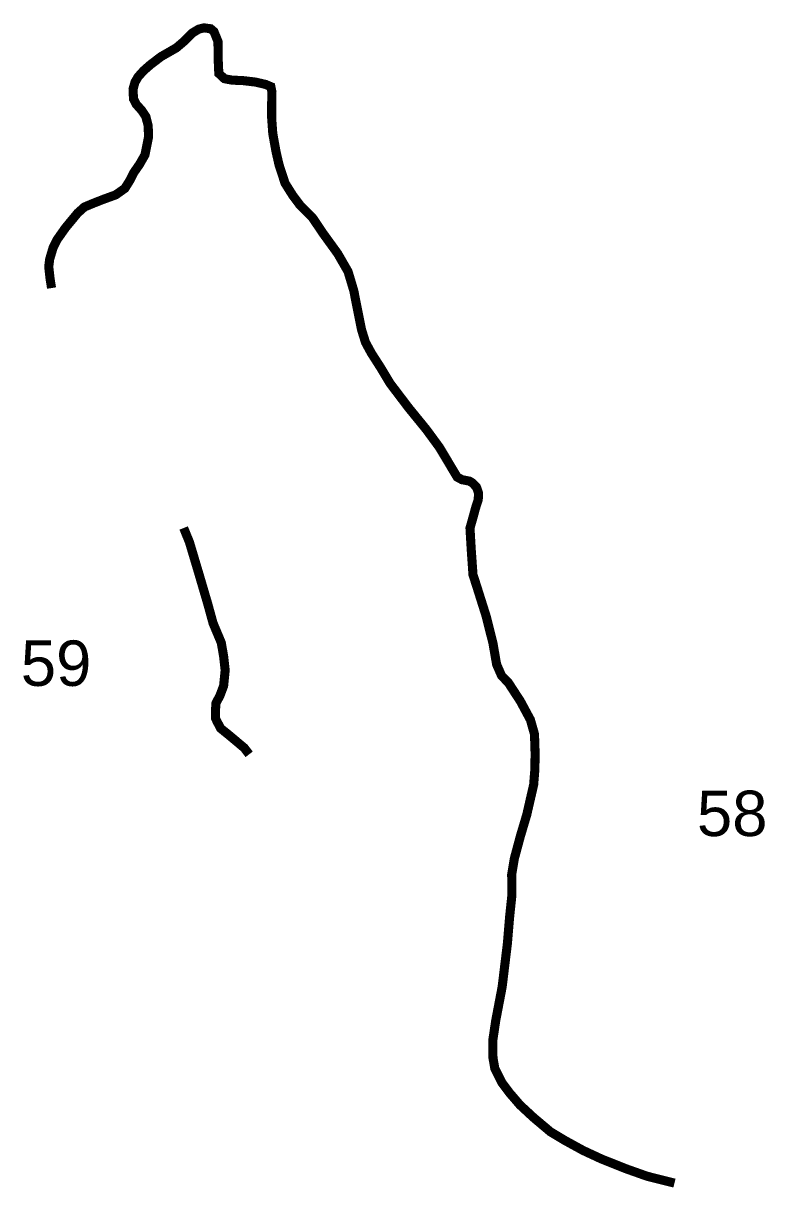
# Model space of a CAD drawing. Header units: metres. Extents: x 258924 to 356197, y 1740805 to 2227803.
# Drawn here: x 278861 to 279677, y 2050062 to 2051344 of the extents above; entities that cross this region are included whole.
import ezdxf

# ---------------------------------------------------------------- set-up
doc = ezdxf.new("R2010")
doc.units = ezdxf.units.M
doc.layers.add('UNPROTECTED', color=10, linetype='Continuous')
doc.styles.get("Standard").update_dxf_attribs({"font": 'arial.ttf'})

msp = doc.modelspace()

# ---------------------------------------------------------------- linework, layer by layer
at = {"layer": 'UNPROTECTED', "const_width": 10, "flags": 128}
for points in [[(279577.8, 2050066.8), (279547.6, 2050074.4), (279524.5, 2050082.6), (279497.4, 2050093.4), (279477.2, 2050102.8), (279457.5, 2050113.6), (279441.2, 2050123.4), (279422.8, 2050138.9), (279407.8, 2050152.8), (279396.6, 2050165.8), (279387.9, 2050177.4), (279380, 2050193.3), (279378, 2050204.8), (279377.8, 2050224.1), (279381.1, 2050246.2), (279388.1, 2050282.9), (279393.9, 2050330.9), (279396.4, 2050360.8), (279398.8, 2050383.6), (279398.6, 2050406.8), (279401.5, 2050424.2), (279408.2, 2050449.1), (279415.2, 2050472.6), (279422.8, 2050505.7), (279424.1, 2050522.4), (279424.4, 2050539.8), (279423.8, 2050558.3), (279423.7, 2050561.3), (279419.2, 2050577.2), (279408.2, 2050597.6), (279395, 2050617.9), (279387.4, 2050625.8), (279382, 2050638.2), (279378, 2050661.4), (279370.6, 2050690.9), (279362.1, 2050717.9), (279356, 2050737), (279354.1, 2050764.1), (279352.7, 2050788.3), (279356.5, 2050801.8), (279358.7, 2050810), (279361.8, 2050819.7), (279362.1, 2050827), (279359.8, 2050833.5), (279355.4, 2050838), (279352.2, 2050840), (279343.9, 2050841.6), (279338.6, 2050844.5), (279319, 2050877.3), (279304.7, 2050896.8), (279285.4, 2050920.5), (279264.6, 2050947.9), (279254.3, 2050965.1), (279244, 2050981.2), (279237.7, 2050992.8), (279233.4, 2051006.6), (279228.7, 2051029.9), (279224.8, 2051049.7), (279218.5, 2051070.8), (279207.1, 2051090.6), (279190.6, 2051113.4), (279179.2, 2051130.4), (279165.5, 2051144.1), (279157.6, 2051154.7), (279149.1, 2051168.2), (279142.5, 2051188.5), (279139.2, 2051202.9), (279135.6, 2051222.9), (279134.4, 2051239.9), (279134.4, 2051257.2), (279134.7, 2051268.5), (279133.5, 2051274.5), (279127.7, 2051277), (279116.4, 2051279.6), (279102.8, 2051281.2), (279090.8, 2051281.7), (279082.4, 2051283.3), (279076.2, 2051289.1), (279075.5, 2051304.8), (279075.3, 2051324.2), (279070.9, 2051335.1), (279067.2, 2051338.3), (279060, 2051339.3), (279054.2, 2051337.9), (279047.1, 2051333.7), (279037.6, 2051324.2), (279029.5, 2051317.3), (279012.6, 2051307.6), (279000.8, 2051298.6), (278993.4, 2051292.1), (278987.4, 2051285.4), (278983.9, 2051279.4), (278981.8, 2051271.8), (278982.3, 2051260.9), (278985.3, 2051255.1), (278991.3, 2051248.4), (278995.9, 2051241.5), (278998.5, 2051231.3), (278998.8, 2051219), (278994.9, 2051199.4), (278988.9, 2051188.9), (278982.8, 2051180.1), (278978, 2051170.8), (278972.8, 2051162.5), (278962.8, 2051155.4), (278949.6, 2051150.6), (278938.1, 2051146.1), (278928.3, 2051142), (278920.9, 2051135.4), (278907.5, 2051119.2), (278897.9, 2051105.6), (278893.7, 2051096.9), (278890, 2051084.4), (278889, 2051076.1), (278890.5, 2051062.6), (278892.1, 2051052.7)], [(279037.5, 2050788.4), (279043.8, 2050773), (279053.2, 2050741.6), (279063.9, 2050705.3), (279069.9, 2050683.5), (279078.9, 2050662.1), (279081.5, 2050647.1), (279083.2, 2050631.7), (279081.5, 2050614.5), (279077.5, 2050603.9), (279073.1, 2050595.5), (279072.5, 2050587.1), (279072.7, 2050578.5), (279074.6, 2050574.6), (279078.2, 2050567.7), (279087.5, 2050560.2), (279104.3, 2050546.1), (279109.6, 2050539.1)]]:
    msp.add_lwpolyline(points, dxfattribs=at)

# ---------------------------------------------------------------- texts
at = {"char_height": 50, "attachment_point": 1}
for s, insert in [('59', (278858.2, 2050664.5)), ('58', (279602.5, 2050499.1))]:
    msp.add_mtext_dynamic_manual_height_columns(s, width=70.183, gutter_width=1, heights=[0], dxfattribs=dict(at, insert=insert))

doc.saveas('drawing.dxf')
